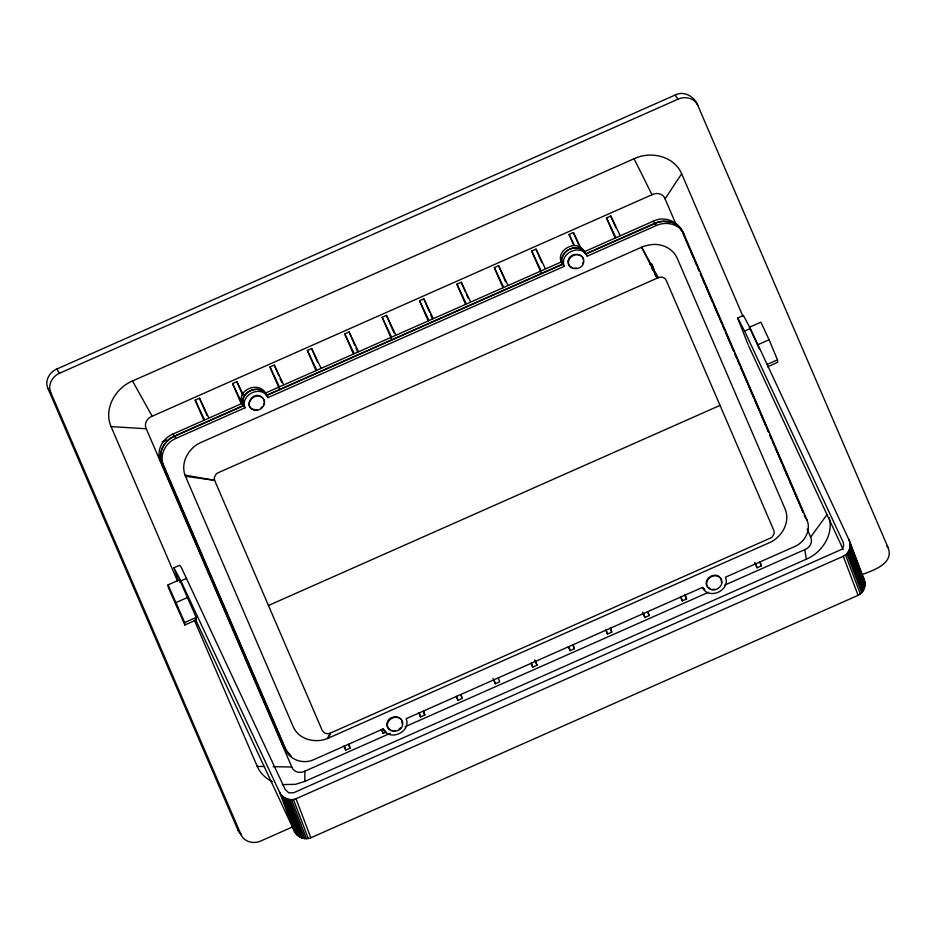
<?xml version="1.0" encoding="UTF-8"?>
<svg xmlns="http://www.w3.org/2000/svg" width="936" height="936" viewBox="0 0 936 936"><rect width="100%" height="100%" fill="white"/><g stroke="black" fill="none" stroke-linecap="round" stroke-linejoin="round"><path stroke-width="1.4" d="M282.286 784.59L295.448 784.333L304.82 781.408L304.879 771.159L390.417 733.251M178.32 579.992L173.921 567.813L180.882 580.893L279.63 792.347C282.45 798.209 289.938 801.286 295.998 798.747L843.254 556.288C849.268 553.539 851.818 545.7 848.987 539.815L750.368 328.536L743.406 315.455L737.662 318.006L748.075 344.588M195.718 619.948L294.466 831.402C297.297 837.264 304.785 840.341 310.846 837.79L858.09 595.331C863.612 592.792 866.315 585.936 864.373 580.25L848.987 539.815M242.81 402.936C241.874 392.956 254.58 385.796 262.84 391.154M402.258 724.195L401.86 720.615M721.516 582.73L721.118 579.138M328.829 737.919L769.544 542.623C781.806 537.287 790.487 522.323 785.234 509.278L677.278 258.383C673.44 249.409 663.577 244.097 654.018 244.436A35.182 33.404 -29.5 0 0 641.64 247.186L200.912 442.471C188.464 447.864 179.841 463.191 185.492 476.307L293.436 727.202C299.356 740.212 316.637 743.734 328.829 737.919L330.244 733.145L770.305 538.141A6.763 6.423 -29.5 0 0 772.34 536.784L774.201 533.403L773.885 530.536L666.175 280.227C664.677 276.764 660.243 276.518 657.306 278.097L218.193 472.727A6.763 6.423 -29.5 0 0 216.157 474.084L214.297 477.465L214.613 480.332L322.312 730.642L324.827 733.192L327.881 733.742A6.763 6.423 -29.5 0 0 330.244 733.145L327.483 738.434M263.507 404.914L264.092 403.1M562.173 258.511C563.811 248.882 577.606 244.062 584.298 251.62M582.765 263.437L583.35 261.624M676.623 225.705L665.075 198.853L681.642 173.768C674.037 155.926 650.59 150.801 634.07 158.722L132.514 380.975C115.479 388.007 103.369 408.728 111.056 426.605L177.512 581.045M724.546 585.187L804.738 549.654C809.652 547.958 813.185 542.073 810.623 537.124L826.968 514.706M260.992 407.979L262.454 406.575M399.157 729.085L400.62 727.682M649.982 264.514L652.029 264.174M861.904 574.622C872.329 570.656 894.219 563.94 888.217 547.911L697.823 105.452C694.337 96.595 684.31 90.347 675.113 95.051L56.733 369.076C49.631 372.001 44.577 380.636 47.783 388.089L238.177 830.548L241.348 834.9M697.823 105.452C694.664 98.023 684.895 95.882 678.003 99.181L59.623 373.207C52.521 376.143 47.467 384.766 50.673 392.219L241.067 834.678C244.226 842.119 253.995 844.249 260.887 840.949L292.945 826.745M665.075 198.853C663.273 193.6 656.534 192.208 652.006 194.723L152.159 416.227C147.233 417.912 143.699 423.809 146.262 428.758L291.81 767.017C293.623 772.282 300.351 773.674 304.879 771.159M241.956 403.451C236.375 388.744 261.624 379.981 266.409 395.331L562.665 264.046C552.813 251.222 577.676 237.264 584.228 251.784L653.258 221.2C665.145 215.21 679.583 222.136 684.04 234.316L806.972 520.018C811.465 530.455 804.398 542.541 794.465 546.636L725.435 577.231C730.864 590.464 708.47 600.538 702.421 587.422L406.165 718.696C411.606 731.94 389.212 742.014 383.163 728.898L314.133 759.482C303.381 764.77 289.095 759.962 284.79 748.437L161.858 462.735C157.365 452.299 164.432 440.212 174.377 436.106L243.407 405.522L241.956 403.451L172.926 434.047C162.993 438.142 155.926 450.239 160.407 460.664L283.351 746.366L287.797 752.462M291.447 756.3L286.381 750.707L163.449 465.005C158.956 454.58 166.023 442.494 175.968 438.387L244.998 407.792L243.547 405.733L174.517 436.316C164.584 440.423 157.517 452.509 161.998 462.934L286.1 750.871M304.82 781.408L806.376 559.166C822.03 552.521 833.707 534.784 829.237 517.62M203.837 420.276L195.191 400.163L199.508 398.256L208.705 417.538M241.231 403.709L232.584 383.596L236.89 381.689L243.173 394.629M279.197 388.475L269.966 367.029L274.283 365.11L283.479 384.392M316.017 370.562L307.359 350.462L311.676 348.543L320.873 367.825M353.41 353.995L344.752 333.895L349.07 331.976L358.266 351.257M391.377 338.774L382.145 317.316L386.463 315.409L395.659 334.69M428.185 320.861L419.539 300.748L423.844 298.841L433.04 318.123M465.578 304.294L456.92 284.181L461.237 282.274L470.434 301.556M502.971 287.726L494.313 267.614L498.631 265.707L507.827 284.977M540.938 272.493L531.707 251.047L536.024 249.128L545.22 268.41M573.71 245.197L569.1 234.48L573.417 232.561L581.127 248.625M615.139 238.013L606.493 217.912L610.798 215.994L619.995 235.275M264.97 393.26L561.214 261.986M673.803 223.318C667.918 220.229 660.687 220.685 654.709 223.259L585.679 253.855L584.228 251.784M162.185 441.886L166.503 439.967M564.256 266.327L562.805 264.256L266.561 395.53L268 397.601L564.256 266.327C558.827 253.083 581.221 243.021 587.27 256.125L656.288 225.541C664.501 221.797 675.324 222.944 681.385 230.034M562.805 264.256C556.943 250.801 579.864 240.611 585.819 254.065L657.54 222.464L663.133 221.399L671.311 222.347M173.921 567.813L179.665 565.262L181.467 567.766L285.164 789.434L288.791 792.827L293.658 792.745L842.131 549.163L843.745 545.442L843.149 542.178L744.611 331.087L737.662 318.006M168.082 584.86L179.595 579.758L196.197 617.421L196.373 619.889L184.872 624.991L168.269 587.328L168.082 584.86L184.684 622.51L184.872 624.991M180.882 580.893L186.627 578.343M744.611 331.087L750.368 328.536M176.296 602.445L187.808 597.343M757.575 344.857L769.088 339.768L760.874 322.171L749.373 327.272L759.26 348.871M184.684 622.51L196.197 617.421M767.251 364.361L777.477 359.834L769.088 339.768M767.426 366.842L777.652 362.314L777.477 359.834M268.468 605.487L720.03 405.382M344.003 746.015L345.735 750.04L350.052 748.121L348.847 744.272M381.397 729.448L383.128 733.473L386.357 732.034M418.79 712.881L420.521 716.894L424.827 714.987L423.634 711.126M456.183 696.314L457.915 700.327L462.22 698.42L461.015 694.559M492.991 678.401L495.296 683.76L499.613 681.853L498.408 677.992M530.958 663.168L532.689 667.192L537.007 665.285L535.801 661.424M568.351 646.6L570.082 650.625L574.4 648.707L573.195 644.857M605.744 630.033L607.476 634.058L611.781 632.139L610.588 628.29M642.552 612.121L644.857 617.491L649.174 615.572L647.969 611.711M680.519 596.899L682.25 600.912L686.568 599.005L685.363 595.144M754.732 562.419L757.037 567.778L761.354 565.87L760.149 562.01M405.112 726.734L708.505 592.289M574.517 268.293L576.529 268.152M257.271 409.629C240.353 410.857 253.153 387.001 263.098 398.502M712.682 589.399L714.694 589.259M395.437 730.735L391.505 730.525L388.428 728.512M194.267 619.983L257.248 766.362L264.455 766.502M273.09 766.666L291.81 767.017M111.056 426.605L146.262 428.758M185.492 476.307L214.613 480.332L185.082 475.125M572.598 267.953L569.521 265.941M719.152 576.927C713.443 573.078 704.422 579.337 707.101 586.03M710.763 589.048L707.686 587.036M261.729 397.297C254.65 392.172 244.156 403.58 251.995 409.137C258.593 413.747 268.667 404.41 262.747 397.987M673.651 223.107L678.155 226.149M272.329 781.677C265.719 778.53 260.196 773.113 257.248 766.362M675.944 224.383L679.945 227.974M582.367 257.026C577.243 251.047 565.929 257.482 568.936 264.935M720.533 578.132C715.057 570.211 701.263 580.144 708.049 587.562C713.957 594.559 726.722 584.778 720.17 577.617M702.351 587.597L704.551 589.528M702.491 587.796L704.691 589.727M266.491 395.156C258.301 385.597 240.189 395.881 244.998 407.792M401.275 719.597C396.15 713.63 384.836 720.053 387.832 727.506M383.093 729.062L385.433 731.203M287.446 752.708L289.236 754.533M675.113 95.051L678.003 99.181M682.449 232.046L679.84 227.74M681.291 229.811L684.04 234.316M886.766 545.852L888.217 547.911M653.258 221.2L654.709 223.259M654.849 223.47L656.288 225.541M651.339 264.268L652.977 266.62M650.988 264.326L653.445 267.86M650.637 264.397L653.925 269.1M651.678 268.328L658.254 277.723L641.628 247.174L657.306 278.097L654.849 274.576M805.533 517.947L806.972 520.018M585.819 254.065L587.27 256.125M172.926 434.047L174.377 436.106M174.517 436.316L175.968 438.387M160.407 460.664L161.858 462.735M161.998 462.934L163.449 465.005M56.733 369.076L59.623 373.207M47.783 388.089L50.673 392.219M283.351 746.366L284.79 748.437M284.942 748.636L286.381 750.707M238.177 830.548L241.067 834.678M268 397.601C263.297 381.911 237.463 390.85 243.547 405.733M132.514 380.975L152.159 416.227M606.493 217.912L615.689 237.182M569.1 234.48L573.979 244.448M531.707 251.047L540.903 270.329M494.313 267.614L503.51 286.896M456.92 284.181L466.116 303.463M419.539 300.748L428.735 320.03M382.145 317.316L391.342 336.597M344.752 333.895L353.948 353.165M307.359 350.462L316.555 369.743M269.966 367.029L279.174 386.311M232.584 383.596L241.78 402.878M195.191 400.163L204.387 419.445M634.07 158.722L652.006 194.723M859.517 569.626L864.373 580.25M843.219 549.561L748.578 345.77M175.512 602.854L177.442 606.996M681.642 173.768L742.892 316.122M682.601 232.245L684.333 236.27M685.48 238.961L693.564 257.739M694.723 260.419L696.454 264.443M697.601 267.123L699.332 271.147M700.491 273.827L718.953 316.754M720.112 319.433L731.074 344.916M732.233 347.607L733.964 351.632M735.123 354.311L753.585 397.227M754.744 399.918L765.707 425.4M766.865 428.08L768.596 432.104M769.743 434.784L788.217 477.711M789.376 480.39L800.338 505.885M801.497 508.564L803.228 512.589M683.034 233.38L687.071 242.775M688.229 245.454L689.961 249.479M691.107 252.158L699.192 270.937M700.35 273.628L702.07 277.653M703.228 280.332L704.96 284.357M706.118 287.036L712.46 301.79M713.618 304.469L721.703 323.248M722.849 325.939L724.581 329.963M725.739 332.643L733.824 351.421M734.971 354.1L736.702 358.125M737.86 360.805L739.592 364.829M740.75 367.52L747.092 382.274M748.25 384.953L759.213 410.436M760.371 413.127L768.444 431.905M769.603 434.585L771.334 438.61M772.492 441.289L774.224 445.314M775.371 447.993L781.724 462.747M782.882 465.438L793.845 490.92M795.003 493.6L803.076 512.378M804.235 515.057L805.393 517.748M807.16 529.074L810.623 537.124M610.798 215.994L615.993 228.056M759.622 561.846L761.354 565.87M573.417 232.561L578.6 244.624M536.024 249.128L541.792 262.536M684.836 594.98L686.568 599.005M498.631 265.707L505.557 281.783M647.443 611.547L649.174 615.572M461.237 282.274L465.274 291.658M466.432 294.337L468.164 298.362M610.061 628.126L611.781 632.139M423.844 298.841L429.612 312.25M430.771 314.929L432.502 318.942M573.241 646.027L574.4 648.707M386.463 315.409L393.962 332.83M534.702 659.915L537.007 665.285M349.07 331.976L354.838 345.384M355.984 348.063L357.716 352.088M311.676 348.543L317.444 361.951M461.074 695.74L462.22 698.42M274.283 365.11L278.905 375.839M280.051 378.518L281.783 382.543M423.68 712.308L424.827 714.987M236.89 381.689L242.658 395.086M199.508 398.256L207.008 415.678M348.894 745.442L350.052 748.121M849.947 542.833L864.782 581.888M850.134 544.506L864.981 583.549M850.11 546.168L864.958 585.222M849.876 547.817L864.712 586.872M849.42 549.42L864.267 588.463M848.753 550.93L863.6 589.984M847.899 552.334L862.746 591.388M846.869 553.621L861.717 592.663M845.524 554.884L860.371 593.939M843.254 556.288L858.09 595.331M295.998 798.747L310.846 837.79M293.436 799.484L308.272 838.539M291.576 799.648L306.411 838.703M289.903 799.566L304.75 838.621M288.265 799.262L303.112 838.317M286.662 798.759L301.509 837.814M285.129 798.045L299.976 837.1M283.702 797.144L298.549 836.199M282.403 796.068L297.25 835.111M281.092 794.676L295.94 833.73M279.63 792.347L294.466 831.402M175.909 603.416L177.056 606.434M755.832 563.917L757.037 567.778M681.045 597.063L682.25 600.912M643.664 613.63L644.857 617.491M606.271 630.197L607.476 634.058M568.877 646.764L570.082 650.625M531.484 663.332L532.689 667.192M494.091 679.899L495.296 683.76M456.709 696.478L457.915 700.327M419.316 713.045L420.521 716.894M381.923 729.612L383.128 733.473M344.53 746.179L345.735 750.04M582.952 258.043L583.409 259.787M561.928 261.261L562.665 264.046M263.695 399.508L264.151 401.251M804.738 549.654L806.376 559.166M179.595 579.758L179.77 582.239M387.083 723.399C385.69 733.227 401.415 733.801 402.62 724.721C404.001 714.882 388.276 714.308 387.083 723.399M568.175 260.828C566.783 270.656 582.508 271.229 583.713 262.139C585.094 252.31 569.369 251.737 568.175 260.828"/></g></svg>
